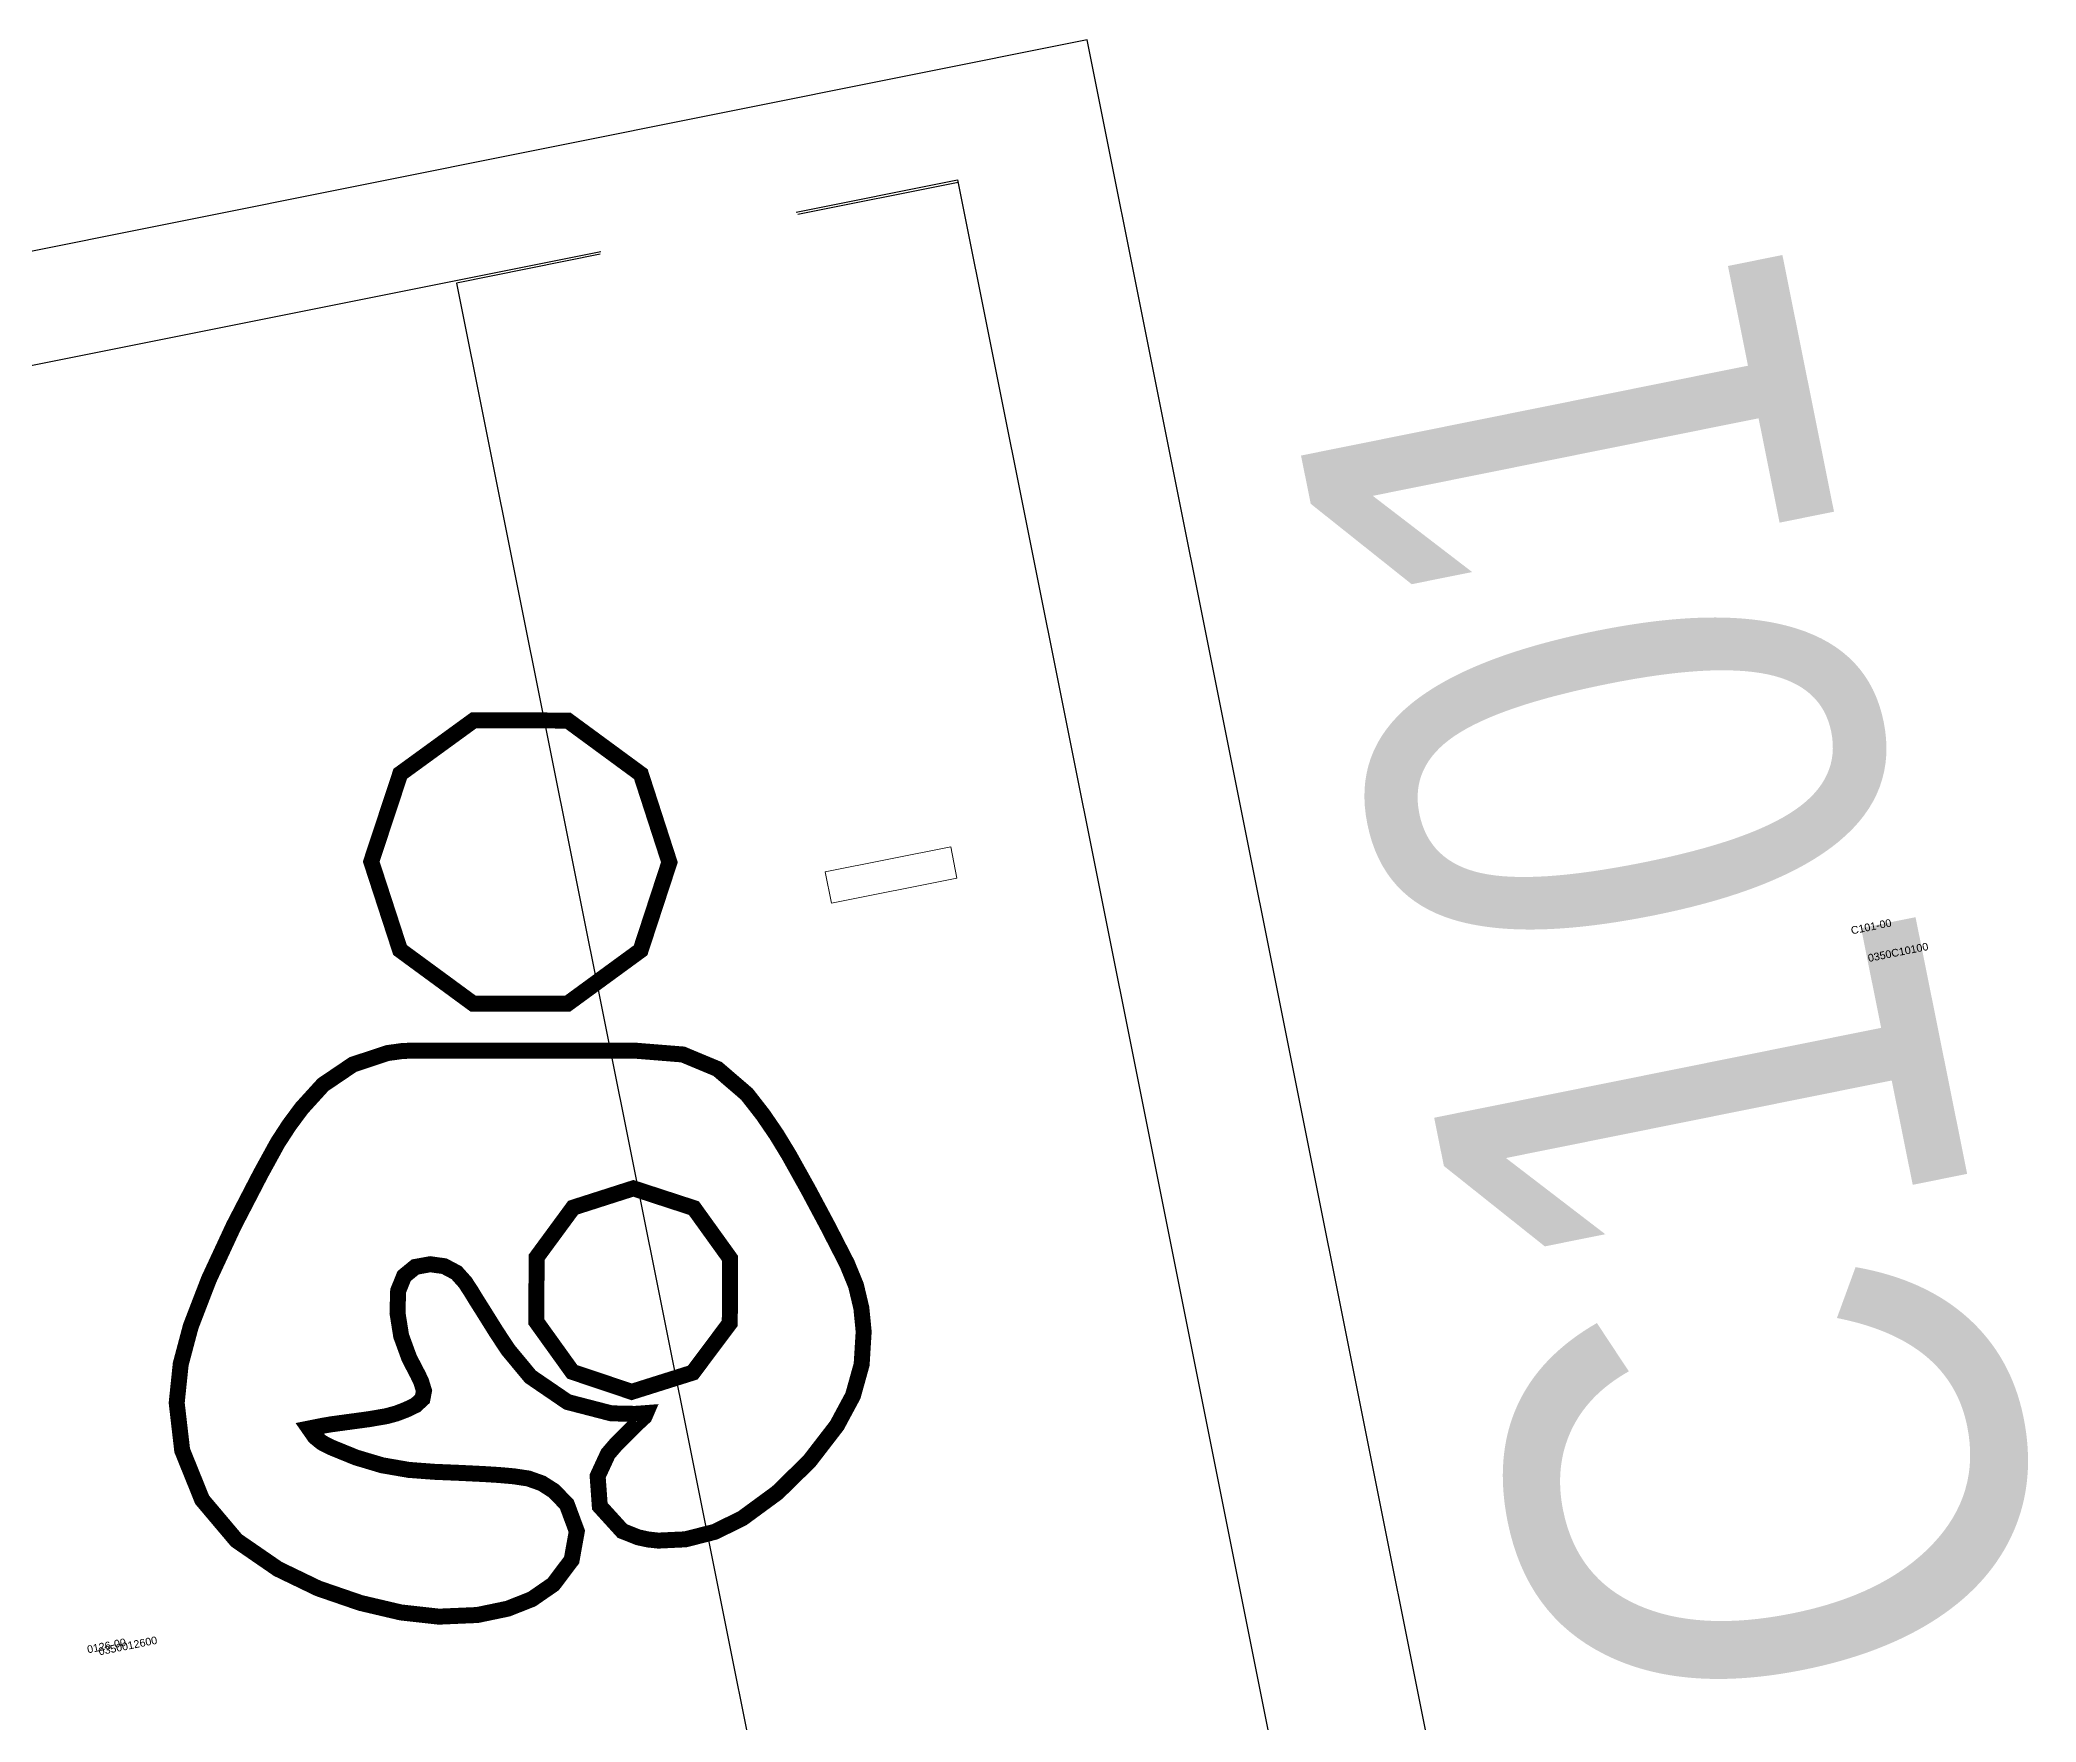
# Model space of a CAD drawing. Header units: inches. Extents: x 69200890 to 69205124, y 27678531 to 27681974.
# Drawn here: x 69204336 to 69204429.7, y 27680652.1 to 27680731.1 of the extents above; entities that cross this region are included whole.
import ezdxf
from ezdxf.enums import TextEntityAlignment as Align

# ---------------------------------------------------------------- set-up
doc = ezdxf.new("R2010")
doc.units = ezdxf.units.IN
doc.header["$LTSCALE"] = 10
doc.header["$MEASUREMENT"] = 0
doc.layers.get('0').update_dxf_attribs({"linetype": 'CONTINUOUS'})
for name, color, linetype in [('A-FLOR', 3, 'CONTINUOUS'), ('A-IDEN-ICON', 4, 'CONTINUOUS'), ('A-IDEN-RNUM', 7, 'CONTINUOUS'), ('A-IDEN-SNUM', 4, 'CONTINUOUS'), ('A-IDEN-VNUM', 4, 'CONTINUOUS'), ('A-WALL', 5, 'CONTINUOUS')]:
    doc.layers.add(name, color=color, linetype=linetype)
doc.layers.add('P-SANR-FIXT', color=6, linetype='CONTINUOUS', lineweight=9)
doc.styles.add('CP_ROOMSNUMBER', font='arial.ttf', dxfattribs={"height": 1})
doc.styles.add('CP_ROOMVNUMBER', font='arial.ttf', dxfattribs={"width": 0.85, "height": 0.075})

# ---------------------------------------------------------------- blocks, each defined once
blk = doc.blocks.new('pf-Faucet-Automatic - pf-Faucet-Automatic-8825413-LEVEL 1 FLOOR PLAN - OVERALL')
at = {"layer": 'P-SANR-FIXT'}
for p, q in [((0.74, 15.25), (-0.76, 15.25)), ((-0.76, 15.25), (-0.76, 9.25)), ((0.74, 9.25), (0.74, 15.25)), ((-0.76, 9.25), (0.74, 9.25))]:
    blk.add_line(p, q, dxfattribs=at)
blk = doc.blocks.new('CPLAC')
at = {"lineweight": 0, "const_width": 0.75, "elevation": 0.625}
for points in [[(26.749, 37.214), (25.396, 33.082), (21.965, 30.575), (17.546, 30.576), (14.108, 33.099), (12.758, 37.247), (14.121, 41.37), (17.567, 43.876), (21.983, 43.866), (25.409, 41.35)], [(9.841, 10.644), (10.197, 10.715), (10.534, 10.782), (10.89, 10.842), (11.766, 10.961), (12.643, 11.08), (13.472, 11.222), (13.94, 11.35), (14.397, 11.525), (14.841, 11.738), (15.16, 12.034), (15.233, 12.412), (15.101, 12.844), (14.953, 13.156), (14.793, 13.463), (14.541, 13.949), (14.162, 14.987), (13.99, 16.07), (14.021, 17.103), (14.299, 17.795), (14.824, 18.225), (15.525, 18.352), (16.183, 18.261), (16.759, 17.955), (17.164, 17.503), (17.426, 17.105), (17.674, 16.696), (18.065, 16.077), (18.609, 15.205), (19.173, 14.347), (20.23, 13.074), (21.97, 11.886), (24.024, 11.354), (25.142, 11.33), (25.38, 11.345), (25.65, 11.366), (25.578, 11.199), (25.299, 10.941), (25.045, 10.697), (24.681, 10.332), (24.255, 9.906), (23.866, 9.454), (23.382, 8.407), (23.484, 6.995), (24.541, 5.832), (25.291, 5.535), (25.759, 5.434), (26.233, 5.383), (27.503, 5.443), (28.876, 5.794), (30.164, 6.426), (31.811, 7.633), (33.316, 9.108), (34.611, 10.787), (35.363, 12.187), (35.77, 13.647), (35.865, 15.189), (35.757, 16.29), (35.507, 17.347), (35.086, 18.374), (34.194, 20.112), (33.274, 21.836), (32.354, 23.485), (31.772, 24.441), (31.139, 25.366), (30.39, 26.328), (29.011, 27.514), (27.379, 28.195), (25.185, 28.371), (21.423, 28.372), (17.662, 28.372), (14.709, 28.371), (14.454, 28.367), (14.2, 28.355), (13.519, 28.261), (11.896, 27.722), (10.501, 26.778), (9.496, 25.674), (8.908, 24.88), (8.369, 24.052), (7.568, 22.592), (6.3, 20.143), (5.139, 17.643), (4.29, 15.438), (3.818, 13.666), (3.629, 11.846), (3.887, 9.617), (4.823, 7.301), (6.435, 5.391), (8.379, 4.052), (10.269, 3.14), (12.256, 2.457), (14.146, 2.013), (15.937, 1.814), (17.739, 1.892), (19.162, 2.188), (20.294, 2.635), (21.3, 3.33), (22.161, 4.472), (22.404, 5.82), (21.934, 7.087), (21.324, 7.715), (20.761, 8.074), (20.131, 8.297), (19.443, 8.401), (18.744, 8.462), (18.043, 8.506), (16.919, 8.561), (15.719, 8.611), (14.523, 8.701), (13.271, 8.917), (12.046, 9.283), (10.856, 9.768), (10.446, 9.981), (10.114, 10.252)], [(25.057, 21.914), (22.232, 21.009), (20.52, 18.678), (20.501, 15.658), (22.193, 13.301), (24.982, 12.364), (27.846, 13.267), (29.583, 15.586), (29.597, 18.622), (27.897, 20.987)]]:
    blk.add_lwpolyline(points, close=True, dxfattribs=at)

msp = doc.modelspace()

# ---------------------------------------------------------------- linework, layer by layer
at = {"layer": 'A-FLOR'}
for p, q in [((69204379.067, 27680724.374), (69204371.552, 27680722.868)), ((69204362.268, 27680721.008), (69204355.534, 27680719.659)), ((69204355.534, 27680719.659), (69204374.711, 27680623.936))]:
    msp.add_line(p, q, dxfattribs=at)
at = {"layer": 'A-WALL', "lineweight": 25}
for p, q in [((69204385.12, 27680731.068), (69204309.987, 27680716.016)), ((69204405.966, 27680627.01), (69204385.12, 27680731.068)), ((69204371.465, 27680722.978), (69204379.042, 27680724.496)), ((69204379.042, 27680724.496), (69204387.487, 27680682.34)), ((69204311.019, 27680710.869), (69204362.306, 27680721.143)), ((69204387.487, 27680682.34), (69204398.243, 27680628.65))]:
    msp.add_line(p, q, dxfattribs=at)

# ---------------------------------------------------------------- block references
at = {"layer": 'A-IDEN-ICON', "lineweight": -3}
msp.add_blockref('CPLAC', (69204338.775, 27680655.263), dxfattribs=at)
at = {"layer": 'P-SANR-FIXT', "rotation": 281.3282830250129}
msp.add_blockref('pf-Faucet-Automatic - pf-Faucet-Automatic-8825413-LEVEL 1 FLOOR PLAN - OVERALL', (69204363.919, 27680689.468), dxfattribs=at)

# ---------------------------------------------------------------- texts
at = {"layer": 'A-IDEN-RNUM', "style": 'CP_ROOMSNUMBER'}
msp.add_text('C101-00', height=0.36, rotation=11.36903, dxfattribs=at).set_placement((69204421.915, 27680689.46), align=Align.MIDDLE_CENTER)
msp.add_text('0126-00', height=0.36, rotation=11.36903, dxfattribs=at).set_placement((69204339.111, 27680655.712), align=Align.MIDDLE)
at = {"layer": 'A-IDEN-SNUM', "style": 'CP_ROOMSNUMBER'}
msp.add_text('0350C10100', height=0.36, rotation=11.36903, dxfattribs=at).set_placement((69204423.177, 27680688.258), align=Align.MIDDLE_CENTER)
msp.add_text('0350012600', height=0.36, rotation=11.36903, dxfattribs=at).set_placement((69204340.111, 27680655.712), align=Align.MIDDLE)
at = {"layer": 'A-IDEN-VNUM', "style": 'CP_ROOMVNUMBER', "width": 0.85}
msp.add_text('C101', height=24, rotation=101.36903, dxfattribs=at).set_placement((69204412.426, 27680686.58), align=Align.MIDDLE_CENTER)

doc.saveas('drawing.dxf')
